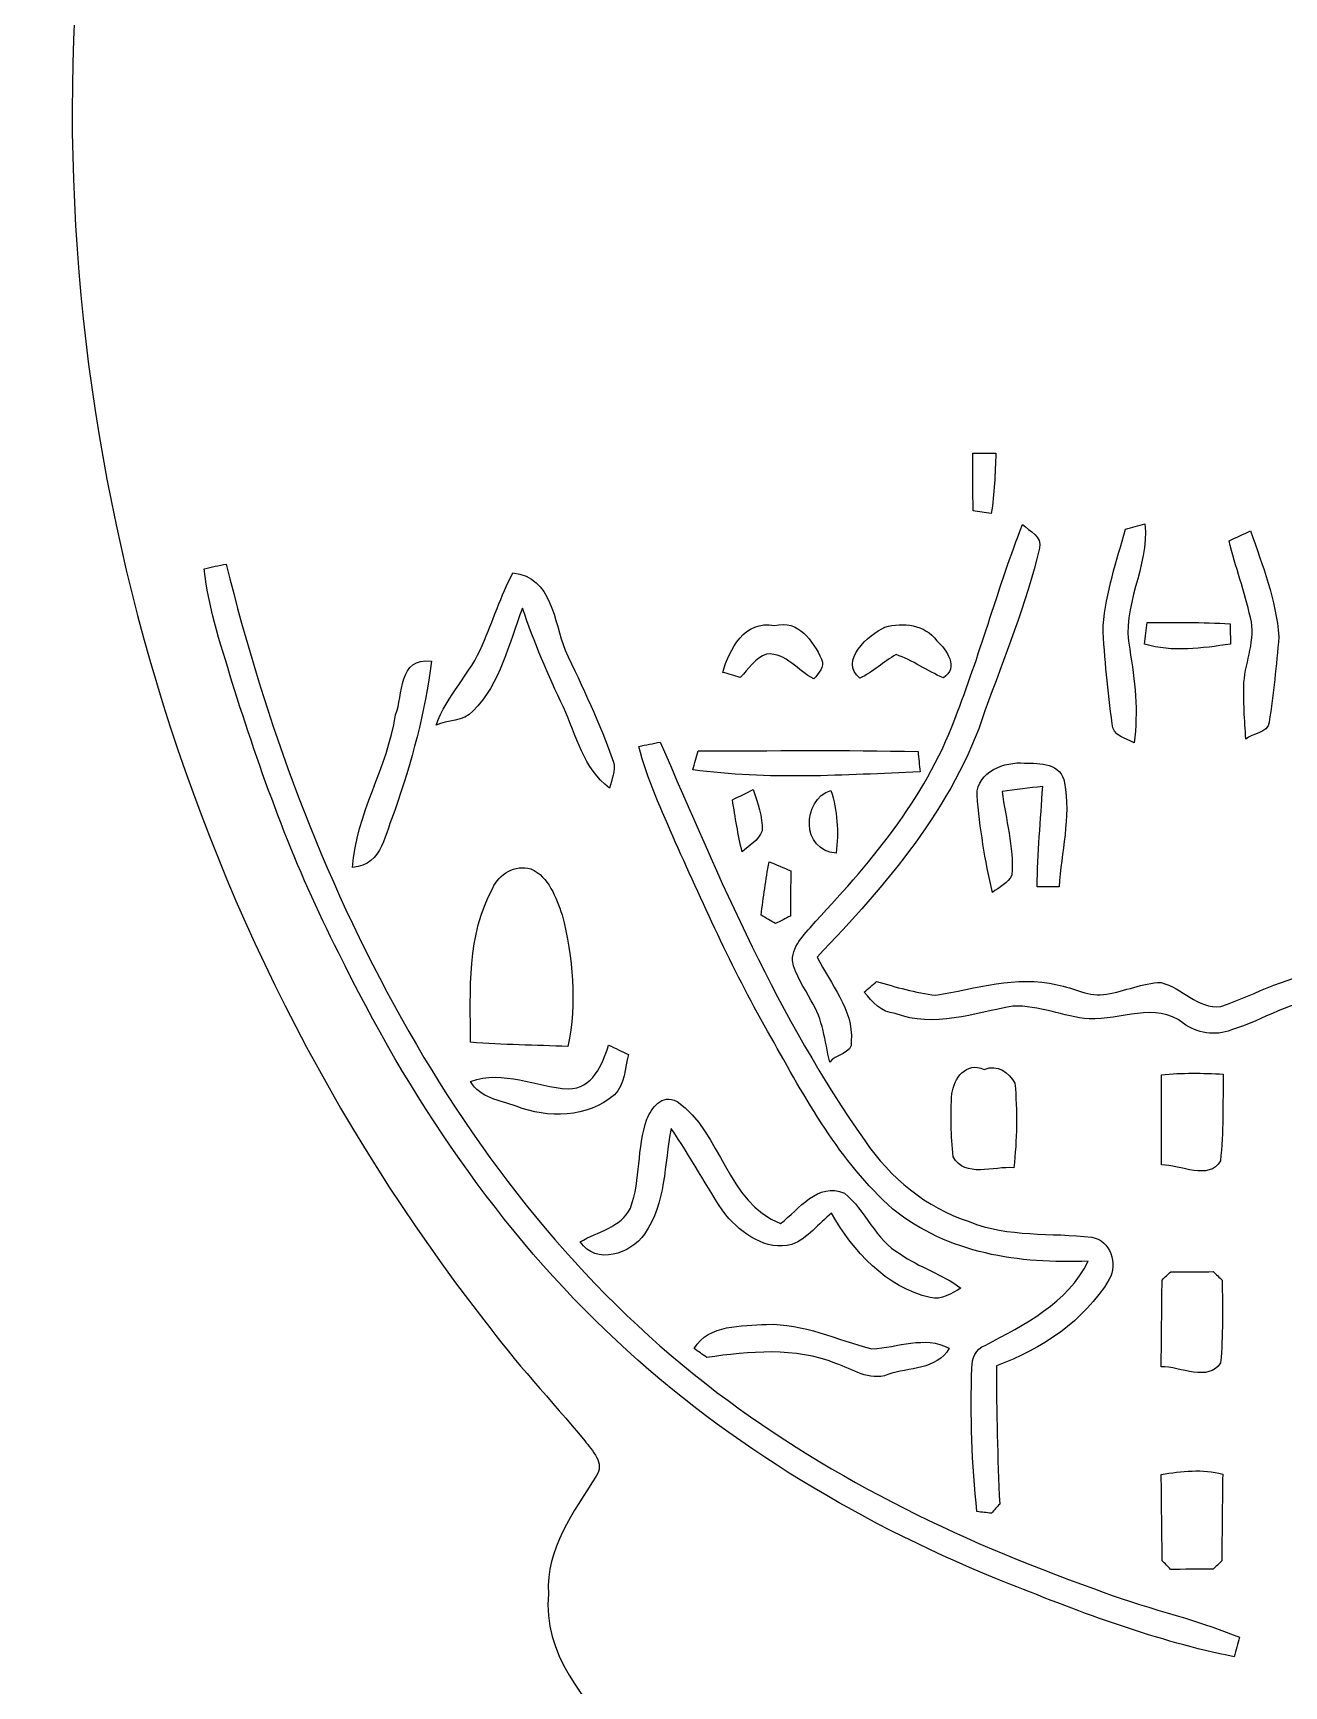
# Model space of a CAD drawing. Header units: centimetres. Extents: x -17.8 to 17.7, y -21.2 to 21.2.
# Drawn here: x -17.81 to -6.87, y -10.12 to 4.33 of the extents above; entities that cross this region are included whole.
import ezdxf

# ---------------------------------------------------------------- set-up
doc = ezdxf.new("R2010")
doc.units = ezdxf.units.CM
doc.header["$MEASUREMENT"] = 0
doc.layers.add('Camada 1', color=7, linetype='Continuous')

msp = doc.modelspace()

# ---------------------------------------------------------------- linework, layer by layer
at = {"layer": 'Camada 1', "color": 156}
for points, knots in [([(-0.79446, 21.16667), (-0.79446, 21.16667), (0.7239, 21.16667), (0.7239, 21.16667), (0.7239, 21.16667), (2.3054, 21.07212), (3.88197, 20.81107), (5.38656, 20.30765), (5.38656, 20.30765), (8.11424, 19.42042), (10.61085, 17.84068), (12.5864, 15.7614), (12.5864, 15.7614), (15.16027, 13.09299), (16.84549, 9.57333), (17.2854, 5.88998), (17.2854, 5.88998), (17.65617, 3.08328), (17.30869, 0.19332), (16.31879, -2.4571), (16.31879, -2.4571), (15.58925, -4.37303), (14.53197, -6.16902), (13.17484, -7.70819), (13.17484, -7.70819), (13.07677, -7.82285), (12.97975, -7.93962), (12.89791, -8.06662), (12.89791, -8.06662), (12.89156, -8.27052), (13.06195, -8.41022), (13.14873, -8.5792), (13.14873, -8.5792), (13.39285, -8.91434), (13.47435, -9.37295), (13.32724, -9.76454), (13.32724, -9.76454), (13.21505, -10.11026), (12.94412, -10.36532), (12.71023, -10.63096), (12.71023, -10.63096), (12.61886, -10.72903), (12.59558, -10.8645), (12.57794, -10.99326), (12.57794, -10.99326), (12.47951, -12.03889), (12.69471, -13.11592), (13.19636, -14.0395), (13.19636, -14.0395), (13.57665, -14.72283), (14.13651, -15.29891), (14.78844, -15.72754), (14.78844, -15.72754), (15.2273, -16.01964), (15.80621, -16.12477), (16.11736, -16.58726), (16.11736, -16.58726), (16.33784, -16.96367), (16.4652, -17.50236), (16.18509, -17.88089), (16.18509, -17.88089), (15.79068, -18.50884), (15.10877, -18.86162), (14.47377, -19.20028), (14.47377, -19.20028), (13.31948, -19.73262), (12.08969, -20.08505), (10.84615, -20.33799), (10.84615, -20.33799), (8.11989, -20.90773), (5.32977, -21.05342), (2.55446, -21.16667), (2.55446, -21.16667), (2.55446, -21.16667), (-2.52024, -21.16667), (-2.52024, -21.16667), (-2.52024, -21.16667), (-5.91644, -21.02273), (-9.35567, -20.83188), (-12.6365, -19.87056), (-12.6365, -19.87056), (-13.59994, -19.55976), (-14.56584, -19.19817), (-15.39698, -18.60797), (-15.39698, -18.60797), (-15.73389, -18.34762), (-16.07714, -18.04599), (-16.22883, -17.63642), (-16.22883, -17.63642), (-16.38829, -16.99648), (-15.99918, -16.31033), (-15.39452, -16.07502), (-15.39452, -16.07502), (-14.81525, -15.86018), (-14.3136, -15.48095), (-13.87475, -15.05267), (-13.87475, -15.05267), (-12.84182, -14.0268), (-12.37932, -12.51162), (-12.49257, -11.07722), (-12.49257, -11.07722), (-12.49892, -10.91177), (-12.5282, -10.72938), (-12.65555, -10.61191), (-12.65555, -10.61191), (-12.97975, -10.25525), (-13.35511, -9.83121), (-13.29972, -9.31227), (-13.29972, -9.31227), (-13.32759, -8.91505), (-13.07853, -8.59931), (-12.88485, -8.28287), (-12.88485, -8.28287), (-12.80301, -8.17351), (-12.91943, -8.05533), (-12.98328, -7.97489), (-12.98328, -7.97489), (-13.27538, -7.62), (-13.59323, -7.28627), (-13.86628, -6.9155), (-13.86628, -6.9155), (-16.53857, -3.49285), (-17.80857, 0.9719), (-17.38665, 5.28955), (-17.38665, 5.28955), (-17.0374, 9.41211), (-15.1324, 13.37769), (-12.14508, 16.2373), (-12.14508, 16.2373), (-10.47362, 17.88971), (-8.44374, 19.16677), (-6.25369, 20.01202), (-6.25369, 20.01202), (-4.51238, 20.6943), (-2.65818, 21.05554), (-0.79446, 21.16667), (-0.79446, 21.16667), (-0.79446, 21.16667), (-0.79446, 21.16667), (-0.79446, 21.16667)], [0, 0, 0, 0, 0.02777778, 0.02777778, 0.02777778, 0.02777778, 0.05555556, 0.05555556, 0.05555556, 0.05555556, 0.08333333, 0.08333333, 0.08333333, 0.08333333, 0.11111111, 0.11111111, 0.11111111, 0.11111111, 0.13888889, 0.13888889, 0.13888889, 0.13888889, 0.16666667, 0.16666667, 0.16666667, 0.16666667, 0.19444444, 0.19444444, 0.19444444, 0.19444444, 0.22222222, 0.22222222, 0.22222222, 0.22222222, 0.25, 0.25, 0.25, 0.25, 0.27777778, 0.27777778, 0.27777778, 0.27777778, 0.30555556, 0.30555556, 0.30555556, 0.30555556, 0.33333333, 0.33333333, 0.33333333, 0.33333333, 0.36111111, 0.36111111, 0.36111111, 0.36111111, 0.38888889, 0.38888889, 0.38888889, 0.38888889, 0.41666667, 0.41666667, 0.41666667, 0.41666667, 0.44444444, 0.44444444, 0.44444444, 0.44444444, 0.47222222, 0.47222222, 0.47222222, 0.47222222, 0.5, 0.5, 0.5, 0.5, 0.52777778, 0.52777778, 0.52777778, 0.52777778, 0.55555556, 0.55555556, 0.55555556, 0.55555556, 0.58333333, 0.58333333, 0.58333333, 0.58333333, 0.61111111, 0.61111111, 0.61111111, 0.61111111, 0.63888889, 0.63888889, 0.63888889, 0.63888889, 0.66666667, 0.66666667, 0.66666667, 0.66666667, 0.69444444, 0.69444444, 0.69444444, 0.69444444, 0.72222222, 0.72222222, 0.72222222, 0.72222222, 0.75, 0.75, 0.75, 0.75, 0.77777778, 0.77777778, 0.77777778, 0.77777778, 0.80555556, 0.80555556, 0.80555556, 0.80555556, 0.83333333, 0.83333333, 0.83333333, 0.83333333, 0.86111111, 0.86111111, 0.86111111, 0.86111111, 0.88888889, 0.88888889, 0.88888889, 0.88888889, 0.91666667, 0.91666667, 0.91666667, 0.91666667, 0.94444444, 0.94444444, 0.94444444, 0.94444444, 1, 1, 1, 1]), ([(-9.5885, 0.66146), (-9.59062, 0.49318), (-9.58885, 0.32561), (-9.58674, 0.15628), (-9.58674, 0.15628), (-9.53452, 0.14852), (-9.48196, 0.14076), (-9.42904, 0.133), (-9.42904, 0.133), (-9.39659, 0.30692), (-9.39729, 0.48542), (-9.38671, 0.66111), (-9.38671, 0.66111), (-9.45409, 0.66181), (-9.52147, 0.66181), (-9.5885, 0.66146), (-9.5885, 0.66146), (-9.5885, 0.66146), (-9.5885, 0.66146), (-9.5885, 0.66146)], [0, 0, 0, 0, 0.16666667, 0.16666667, 0.16666667, 0.16666667, 0.33333333, 0.33333333, 0.33333333, 0.33333333, 0.5, 0.5, 0.5, 0.5, 0.66666667, 0.66666667, 0.66666667, 0.66666667, 1, 1, 1, 1]), ([(-9.15494, 0.03704), (-9.36449, -0.5013), (-9.51406, -1.06116), (-9.72361, -1.59985), (-9.72361, -1.59985), (-9.9695, -2.30576), (-10.45633, -2.89384), (-10.96292, -3.43112), (-10.96292, -3.43112), (-11.04618, -3.53131), (-11.16506, -3.63149), (-11.16753, -3.77331), (-11.16753, -3.77331), (-11.1446, -3.90278), (-11.06099, -4.01038), (-11.00384, -4.12609), (-11.00384, -4.12609), (-10.89907, -4.28625), (-10.8839, -4.47992), (-10.84086, -4.66196), (-10.84086, -4.66196), (-10.801, -4.59634), (-10.63307, -4.58964), (-10.65283, -4.48063), (-10.65283, -4.48063), (-10.63237, -4.19664), (-10.83557, -3.98321), (-10.95093, -3.74403), (-10.95093, -3.74403), (-10.3505, -3.11432), (-9.75677, -2.43346), (-9.48267, -1.59209), (-9.48267, -1.59209), (-9.31545, -1.12148), (-9.1186, -0.65758), (-9.00606, -0.17004), (-9.00606, -0.17004), (-8.9796, -0.06667), (-9.0932, -0.01976), (-9.15494, 0.03704), (-9.15494, 0.03704), (-9.15494, 0.03704), (-9.15494, 0.03704), (-9.15494, 0.03704)], [0, 0, 0, 0, 0.08333333, 0.08333333, 0.08333333, 0.08333333, 0.16666667, 0.16666667, 0.16666667, 0.16666667, 0.25, 0.25, 0.25, 0.25, 0.33333333, 0.33333333, 0.33333333, 0.33333333, 0.41666667, 0.41666667, 0.41666667, 0.41666667, 0.5, 0.5, 0.5, 0.5, 0.58333333, 0.58333333, 0.58333333, 0.58333333, 0.66666667, 0.66666667, 0.66666667, 0.66666667, 0.75, 0.75, 0.75, 0.75, 0.83333333, 0.83333333, 0.83333333, 0.83333333, 1, 1, 1, 1]), ([(-8.25359, -0.00423), (-8.3319, -0.28152), (-8.42363, -0.55774), (-8.45044, -0.84667), (-8.45044, -0.84667), (-8.44056, -1.13383), (-8.40422, -1.41993), (-8.37106, -1.70533), (-8.37106, -1.70533), (-8.37106, -1.8101), (-8.25006, -1.8288), (-8.17845, -1.87149), (-8.17845, -1.87149), (-8.14105, -1.59914), (-8.16963, -1.32221), (-8.21725, -1.05339), (-8.21725, -1.05339), (-8.29733, -0.68016), (-8.04227, -0.32985), (-8.08461, 0.04339), (-8.08461, 0.04339), (-8.14105, 0.02822), (-8.19714, 0.01199), (-8.25359, -0.00423), (-8.25359, -0.00423), (-8.25359, -0.00423), (-8.25359, -0.00423), (-8.25359, -0.00423)], [0, 0, 0, 0, 0.125, 0.125, 0.125, 0.125, 0.25, 0.25, 0.25, 0.25, 0.375, 0.375, 0.375, 0.375, 0.5, 0.5, 0.5, 0.5, 0.625, 0.625, 0.625, 0.625, 0.75, 0.75, 0.75, 0.75, 1, 1, 1, 1]), ([(-7.34801, -0.10477), (-7.29156, -0.33055), (-7.2136, -0.54998), (-7.16068, -0.77682), (-7.16068, -0.77682), (-7.11165, -0.96732), (-7.20302, -1.15429), (-7.21783, -1.34267), (-7.21783, -1.34267), (-7.22348, -1.50707), (-7.21289, -1.67322), (-7.20125, -1.83797), (-7.20125, -1.83797), (-7.15116, -1.78752), (-7.0044, -1.78929), (-6.99699, -1.68945), (-6.99699, -1.68945), (-6.95889, -1.44216), (-6.93491, -1.19239), (-6.91127, -0.94403), (-6.91127, -0.94403), (-6.93702, -0.62336), (-7.05485, -0.31997), (-7.15998, -0.0187), (-7.15998, -0.0187), (-7.22312, -0.04621), (-7.28592, -0.07514), (-7.34801, -0.10477), (-7.34801, -0.10477), (-7.34801, -0.10477), (-7.34801, -0.10477), (-7.34801, -0.10477)], [0, 0, 0, 0, 0.11111111, 0.11111111, 0.11111111, 0.11111111, 0.22222222, 0.22222222, 0.22222222, 0.22222222, 0.33333333, 0.33333333, 0.33333333, 0.33333333, 0.44444444, 0.44444444, 0.44444444, 0.44444444, 0.55555556, 0.55555556, 0.55555556, 0.55555556, 0.66666667, 0.66666667, 0.66666667, 0.66666667, 0.77777778, 0.77777778, 0.77777778, 0.77777778, 1, 1, 1, 1]), ([(-16.31068, -0.34854), (-16.27505, -0.71332), (-16.14981, -1.05939), (-16.04645, -1.40864), (-16.04645, -1.40864), (-15.79492, -2.19322), (-15.51587, -2.97215), (-15.13558, -3.70487), (-15.13558, -3.70487), (-14.52598, -4.96076), (-13.73187, -6.14221), (-12.7067, -7.09754), (-12.7067, -7.09754), (-11.71363, -8.02464), (-10.52512, -8.72843), (-9.26465, -9.22725), (-9.26465, -9.22725), (-8.62647, -9.48161), (-7.97807, -9.72785), (-7.30285, -9.86225), (-7.30285, -9.86225), (-7.28698, -9.80546), (-7.27145, -9.74866), (-7.25629, -9.69222), (-7.25629, -9.69222), (-7.66868, -9.52041), (-8.11107, -9.43328), (-8.52629, -9.26818), (-8.52629, -9.26818), (-9.73631, -8.83955), (-10.90612, -8.2684), (-11.92248, -7.47677), (-11.92248, -7.47677), (-13.02491, -6.61705), (-13.90862, -5.50051), (-14.5856, -4.28237), (-14.5856, -4.28237), (-15.28268, -3.03847), (-15.77869, -1.69086), (-16.11912, -0.30797), (-16.11912, -0.30797), (-16.18297, -0.32067), (-16.24683, -0.33408), (-16.31068, -0.34854), (-16.31068, -0.34854), (-16.31068, -0.34854), (-16.31068, -0.34854), (-16.31068, -0.34854)], [0, 0, 0, 0, 0.07692308, 0.07692308, 0.07692308, 0.07692308, 0.15384615, 0.15384615, 0.15384615, 0.15384615, 0.23076923, 0.23076923, 0.23076923, 0.23076923, 0.30769231, 0.30769231, 0.30769231, 0.30769231, 0.38461538, 0.38461538, 0.38461538, 0.38461538, 0.46153846, 0.46153846, 0.46153846, 0.46153846, 0.53846154, 0.53846154, 0.53846154, 0.53846154, 0.61538462, 0.61538462, 0.61538462, 0.61538462, 0.69230769, 0.69230769, 0.69230769, 0.69230769, 0.76923077, 0.76923077, 0.76923077, 0.76923077, 0.84615385, 0.84615385, 0.84615385, 0.84615385, 1, 1, 1, 1]), ([(-13.61087, -0.38453), (-13.7167, -0.58702), (-13.78691, -0.80469), (-13.87722, -1.01424), (-13.87722, -1.01424), (-13.9827, -1.26612), (-14.19119, -1.45838), (-14.28362, -1.71697), (-14.28362, -1.71697), (-14.1859, -1.66617), (-14.04055, -1.68981), (-13.9633, -1.59314), (-13.9633, -1.59314), (-13.7167, -1.35396), (-13.65144, -1.00295), (-13.52762, -0.69497), (-13.52762, -0.69497), (-13.42707, -0.99095), (-13.30395, -1.27811), (-13.1699, -1.56069), (-13.1699, -1.56069), (-13.05772, -1.80587), (-12.99457, -2.09832), (-12.76562, -2.2666), (-12.76562, -2.2666), (-12.75009, -2.19216), (-12.70882, -2.11596), (-12.7321, -2.03906), (-12.7321, -2.03906), (-12.84746, -1.7018), (-13.00445, -1.38148), (-13.15544, -1.05974), (-13.15544, -1.05974), (-13.25457, -0.81174), (-13.26515, -0.42227), (-13.61087, -0.38453), (-13.61087, -0.38453), (-13.61087, -0.38453), (-13.61087, -0.38453), (-13.61087, -0.38453)], [0, 0, 0, 0, 0.09090909, 0.09090909, 0.09090909, 0.09090909, 0.18181818, 0.18181818, 0.18181818, 0.18181818, 0.27272727, 0.27272727, 0.27272727, 0.27272727, 0.36363636, 0.36363636, 0.36363636, 0.36363636, 0.45454545, 0.45454545, 0.45454545, 0.45454545, 0.54545455, 0.54545455, 0.54545455, 0.54545455, 0.63636364, 0.63636364, 0.63636364, 0.63636364, 0.72727273, 0.72727273, 0.72727273, 0.72727273, 0.81818182, 0.81818182, 0.81818182, 0.81818182, 1, 1, 1, 1]), ([(-11.77678, -1.25518), (-11.72563, -1.26965), (-11.67412, -1.28517), (-11.62262, -1.29999), (-11.62262, -1.29999), (-11.54994, -1.22943), (-11.4935, -1.12571), (-11.3926, -1.09467), (-11.3926, -1.09467), (-11.21586, -1.08232), (-11.12202, -1.2446), (-10.97915, -1.31163), (-10.97915, -1.31163), (-10.93823, -1.26541), (-10.88143, -1.20756), (-10.91247, -1.14053), (-10.91247, -1.14053), (-10.98797, -0.97966), (-11.1125, -0.79234), (-11.32417, -0.84596), (-11.32417, -0.84596), (-11.58381, -0.7934), (-11.71822, -1.05375), (-11.77678, -1.25518), (-11.77678, -1.25518), (-11.77678, -1.25518), (-11.77678, -1.25518), (-11.77678, -1.25518)], [0, 0, 0, 0, 0.125, 0.125, 0.125, 0.125, 0.25, 0.25, 0.25, 0.25, 0.375, 0.375, 0.375, 0.375, 0.5, 0.5, 0.5, 0.5, 0.625, 0.625, 0.625, 0.625, 0.75, 0.75, 0.75, 0.75, 1, 1, 1, 1]), ([(-10.35826, -0.85937), (-10.50149, -0.92251), (-10.76254, -1.15887), (-10.57628, -1.30598), (-10.57628, -1.30598), (-10.46198, -1.25201), (-10.3699, -1.16205), (-10.26089, -1.09961), (-10.26089, -1.09961), (-10.11449, -1.14864), (-9.98996, -1.2446), (-9.84673, -1.3021), (-9.84673, -1.3021), (-9.70985, -1.21602), (-9.8171, -1.05586), (-9.90459, -0.97896), (-9.90459, -0.97896), (-10.00901, -0.83538), (-10.19845, -0.81597), (-10.35826, -0.85937), (-10.35826, -0.85937), (-10.35826, -0.85937), (-10.35826, -0.85937), (-10.35826, -0.85937)], [0, 0, 0, 0, 0.14285714, 0.14285714, 0.14285714, 0.14285714, 0.28571429, 0.28571429, 0.28571429, 0.28571429, 0.42857143, 0.42857143, 0.42857143, 0.42857143, 0.57142857, 0.57142857, 0.57142857, 0.57142857, 0.71428571, 0.71428571, 0.71428571, 0.71428571, 1, 1, 1, 1]), ([(-8.0645, -0.81844), (-8.07261, -0.88159), (-8.08002, -0.94439), (-8.08708, -1.00824), (-8.08708, -1.00824), (-7.84225, -1.08162), (-7.58331, -1.04422), (-7.33495, -1.00824), (-7.33495, -1.00824), (-7.33637, -0.94932), (-7.33778, -0.89041), (-7.33954, -0.8322), (-7.33954, -0.8322), (-7.58049, -0.81386), (-7.8232, -0.8188), (-8.0645, -0.81844), (-8.0645, -0.81844), (-8.0645, -0.81844), (-8.0645, -0.81844), (-8.0645, -0.81844)], [0, 0, 0, 0, 0.16666667, 0.16666667, 0.16666667, 0.16666667, 0.33333333, 0.33333333, 0.33333333, 0.33333333, 0.5, 0.5, 0.5, 0.5, 0.66666667, 0.66666667, 0.66666667, 0.66666667, 1, 1, 1, 1]), ([(-14.63745, -1.62736), (-14.70625, -2.08739), (-14.986, -2.49449), (-15.01316, -2.96051), (-15.01316, -2.96051), (-14.74293, -2.94146), (-14.73235, -2.64936), (-14.6438, -2.4638), (-14.6438, -2.4638), (-14.49987, -2.03906), (-14.3771, -1.60337), (-14.32489, -1.15746), (-14.32489, -1.15746), (-14.61664, -1.11689), (-14.56902, -1.45627), (-14.63745, -1.62736), (-14.63745, -1.62736), (-14.63745, -1.62736), (-14.63745, -1.62736), (-14.63745, -1.62736)], [0, 0, 0, 0, 0.16666667, 0.16666667, 0.16666667, 0.16666667, 0.33333333, 0.33333333, 0.33333333, 0.33333333, 0.5, 0.5, 0.5, 0.5, 0.66666667, 0.66666667, 0.66666667, 0.66666667, 1, 1, 1, 1]), ([(-12.5095, -1.90253), (-12.43753, -2.19287), (-12.30771, -2.4638), (-12.19129, -2.73826), (-12.19129, -2.73826), (-11.93094, -3.31505), (-11.67271, -3.89396), (-11.35592, -4.44253), (-11.35592, -4.44253), (-11.05394, -4.97769), (-10.75443, -5.53544), (-10.2877, -5.94748), (-10.2877, -5.94748), (-9.81004, -6.3373), (-9.17857, -6.42937), (-8.58061, -6.40362), (-8.58061, -6.40362), (-8.76088, -6.76875), (-9.13765, -6.95889), (-9.48196, -7.14093), (-9.48196, -7.14093), (-9.56592, -7.16739), (-9.59661, -7.25664), (-9.59697, -7.33531), (-9.59697, -7.33531), (-9.61284, -7.75476), (-9.59767, -8.17562), (-9.55287, -8.59331), (-9.55287, -8.59331), (-9.51089, -8.59755), (-9.46891, -8.60213), (-9.42657, -8.60707), (-9.42657, -8.60707), (-9.40294, -8.58026), (-9.3786, -8.5538), (-9.35425, -8.5277), (-9.35425, -8.5277), (-9.37225, -8.12447), (-9.38389, -7.72089), (-9.38212, -7.31767), (-9.38212, -7.31767), (-8.9856, -7.17374), (-8.61836, -6.92891), (-8.3954, -6.56202), (-8.3954, -6.56202), (-8.31674, -6.42655), (-8.3887, -6.22124), (-8.5478, -6.19372), (-8.5478, -6.19372), (-8.90587, -6.15139), (-9.27876, -6.1976), (-9.62025, -6.05755), (-9.62025, -6.05755), (-9.99772, -5.93619), (-10.31205, -5.67372), (-10.53465, -5.34917), (-10.53465, -5.34917), (-11.2903, -4.27708), (-11.805, -3.06317), (-12.32288, -1.86514), (-12.32288, -1.86514), (-12.38532, -1.87678), (-12.44741, -1.88948), (-12.5095, -1.90253), (-12.5095, -1.90253), (-12.5095, -1.90253), (-12.5095, -1.90253), (-12.5095, -1.90253)], [0, 0, 0, 0, 0.05555556, 0.05555556, 0.05555556, 0.05555556, 0.11111111, 0.11111111, 0.11111111, 0.11111111, 0.16666667, 0.16666667, 0.16666667, 0.16666667, 0.22222222, 0.22222222, 0.22222222, 0.22222222, 0.27777778, 0.27777778, 0.27777778, 0.27777778, 0.33333333, 0.33333333, 0.33333333, 0.33333333, 0.38888889, 0.38888889, 0.38888889, 0.38888889, 0.44444444, 0.44444444, 0.44444444, 0.44444444, 0.5, 0.5, 0.5, 0.5, 0.55555556, 0.55555556, 0.55555556, 0.55555556, 0.61111111, 0.61111111, 0.61111111, 0.61111111, 0.66666667, 0.66666667, 0.66666667, 0.66666667, 0.72222222, 0.72222222, 0.72222222, 0.72222222, 0.77777778, 0.77777778, 0.77777778, 0.77777778, 0.83333333, 0.83333333, 0.83333333, 0.83333333, 0.88888889, 0.88888889, 0.88888889, 0.88888889, 1, 1, 1, 1]), ([(-11.99056, -1.94169), (-12.00679, -1.99637), (-12.02337, -2.05105), (-12.03925, -2.10679), (-12.03925, -2.10679), (-11.38132, -2.19675), (-10.71174, -2.15371), (-10.05064, -2.12443), (-10.05064, -2.12443), (-10.05628, -2.06516), (-10.06193, -2.00625), (-10.06792, -1.94769), (-10.06792, -1.94769), (-10.70892, -1.93252), (-11.34992, -1.94169), (-11.99056, -1.94169), (-11.99056, -1.94169), (-11.99056, -1.94169), (-11.99056, -1.94169), (-11.99056, -1.94169)], [0, 0, 0, 0, 0.16666667, 0.16666667, 0.16666667, 0.16666667, 0.33333333, 0.33333333, 0.33333333, 0.33333333, 0.5, 0.5, 0.5, 0.5, 0.66666667, 0.66666667, 0.66666667, 0.66666667, 1, 1, 1, 1]), ([(-9.55252, -2.32763), (-9.52712, -2.61408), (-9.48443, -2.90019), (-9.41775, -3.18029), (-9.41775, -3.18029), (-9.3599, -3.13302), (-9.27982, -3.09986), (-9.24772, -3.0286), (-9.24772, -3.0286), (-9.22867, -2.78059), (-9.30204, -2.53965), (-9.33274, -2.29588), (-9.33274, -2.29588), (-9.2142, -2.28177), (-9.09743, -2.26413), (-8.97784, -2.2539), (-8.97784, -2.2539), (-8.99477, -2.54635), (-9.02441, -2.83704), (-9.02617, -3.13055), (-9.02617, -3.13055), (-8.96232, -3.13055), (-8.89847, -3.1309), (-8.83461, -3.13126), (-8.83461, -3.13126), (-8.81556, -2.82822), (-8.73195, -2.52271), (-8.78593, -2.22144), (-8.78593, -2.22144), (-8.8145, -2.04929), (-9.00254, -2.04717), (-9.1373, -2.04929), (-9.1373, -2.04929), (-9.30839, -2.03059), (-9.55252, -2.12549), (-9.55252, -2.32763), (-9.55252, -2.32763), (-9.55252, -2.32763), (-9.55252, -2.32763), (-9.55252, -2.32763)], [0, 0, 0, 0, 0.09090909, 0.09090909, 0.09090909, 0.09090909, 0.18181818, 0.18181818, 0.18181818, 0.18181818, 0.27272727, 0.27272727, 0.27272727, 0.27272727, 0.36363636, 0.36363636, 0.36363636, 0.36363636, 0.45454545, 0.45454545, 0.45454545, 0.45454545, 0.54545455, 0.54545455, 0.54545455, 0.54545455, 0.63636364, 0.63636364, 0.63636364, 0.63636364, 0.72727273, 0.72727273, 0.72727273, 0.72727273, 0.81818182, 0.81818182, 0.81818182, 0.81818182, 1, 1, 1, 1]), ([(-11.69211, -2.37031), (-11.66636, -2.52166), (-11.64308, -2.67582), (-11.60674, -2.82575), (-11.60674, -2.82575), (-11.54465, -2.76966), (-11.46351, -2.72344), (-11.43212, -2.64195), (-11.43212, -2.64195), (-11.42788, -2.51672), (-11.46916, -2.39607), (-11.50937, -2.28), (-11.50937, -2.28), (-11.5704, -2.30964), (-11.63144, -2.33997), (-11.69211, -2.37031), (-11.69211, -2.37031), (-11.69211, -2.37031), (-11.69211, -2.37031), (-11.69211, -2.37031)], [0, 0, 0, 0, 0.16666667, 0.16666667, 0.16666667, 0.16666667, 0.33333333, 0.33333333, 0.33333333, 0.33333333, 0.5, 0.5, 0.5, 0.5, 0.66666667, 0.66666667, 0.66666667, 0.66666667, 1, 1, 1, 1]), ([(-10.78442, -2.83492), (-10.76184, -2.65042), (-10.77207, -2.46309), (-10.83098, -2.28671), (-10.83098, -2.28671), (-11.08463, -2.3689), (-11.0931, -2.81693), (-10.78442, -2.83492), (-10.78442, -2.83492), (-10.78442, -2.83492), (-10.78442, -2.83492), (-10.78442, -2.83492)], [0, 0, 0, 0, 0.25, 0.25, 0.25, 0.25, 0.5, 0.5, 0.5, 0.5, 1, 1, 1, 1]), ([(-13.78832, -3.14219), (-14.01339, -3.55), (-13.98552, -4.03895), (-13.98164, -4.48945), (-13.98164, -4.48945), (-13.69871, -4.51026), (-13.41473, -4.51626), (-13.13074, -4.52579), (-13.13074, -4.52579), (-13.04854, -4.14655), (-13.08841, -3.74721), (-13.18154, -3.37432), (-13.18154, -3.37432), (-13.23657, -3.22404), (-13.29443, -3.04236), (-13.45389, -2.97427), (-13.45389, -2.97427), (-13.59359, -2.93299), (-13.73364, -3.01696), (-13.78832, -3.14219), (-13.78832, -3.14219), (-13.78832, -3.14219), (-13.78832, -3.14219), (-13.78832, -3.14219)], [0, 0, 0, 0, 0.14285714, 0.14285714, 0.14285714, 0.14285714, 0.28571429, 0.28571429, 0.28571429, 0.28571429, 0.42857143, 0.42857143, 0.42857143, 0.42857143, 0.57142857, 0.57142857, 0.57142857, 0.57142857, 0.71428571, 0.71428571, 0.71428571, 0.71428571, 1, 1, 1, 1]), ([(-11.37109, -2.91042), (-11.40107, -3.06564), (-11.41977, -3.22121), (-11.44129, -3.37855), (-11.44129, -3.37855), (-11.39895, -3.40254), (-11.35627, -3.42724), (-11.31358, -3.45193), (-11.31358, -3.45193), (-11.2709, -3.42971), (-11.2275, -3.40713), (-11.18447, -3.38561), (-11.18447, -3.38561), (-11.18376, -3.28683), (-11.182, -3.08998), (-11.18129, -2.9912), (-11.18129, -2.9912), (-11.24409, -2.96333), (-11.30759, -2.93652), (-11.37109, -2.91042), (-11.37109, -2.91042), (-11.37109, -2.91042), (-11.37109, -2.91042), (-11.37109, -2.91042)], [0, 0, 0, 0, 0.14285714, 0.14285714, 0.14285714, 0.14285714, 0.28571429, 0.28571429, 0.28571429, 0.28571429, 0.42857143, 0.42857143, 0.42857143, 0.42857143, 0.57142857, 0.57142857, 0.57142857, 0.57142857, 0.71428571, 0.71428571, 0.71428571, 0.71428571, 1, 1, 1, 1]), ([(-6.47524, -3.86468), (-6.81179, -3.89572), (-7.10706, -4.06682), (-7.41927, -4.17724), (-7.41927, -4.17724), (-7.62423, -4.19876), (-7.75794, -4.01285), (-7.94279, -3.96699), (-7.94279, -3.96699), (-8.10613, -3.96875), (-8.25817, -4.0453), (-8.41904, -4.06753), (-8.41904, -4.06753), (-8.56862, -4.09928), (-8.70761, -4.01214), (-8.85155, -3.98674), (-8.85155, -3.98674), (-9.20891, -3.90384), (-9.56451, -4.01955), (-9.91376, -4.07882), (-9.91376, -4.07882), (-10.09015, -4.05659), (-10.26125, -4.00791), (-10.43093, -3.95676), (-10.43093, -3.95676), (-10.46692, -3.9878), (-10.5029, -4.0192), (-10.53853, -4.05095), (-10.53853, -4.05095), (-10.4655, -4.13456), (-10.39177, -4.22875), (-10.2676, -4.23757), (-10.2676, -4.23757), (-9.9321, -4.36668), (-9.57333, -4.23545), (-9.23995, -4.17266), (-9.23995, -4.17266), (-9.011, -4.16489), (-8.79687, -4.26579), (-8.57074, -4.28554), (-8.57074, -4.28554), (-8.30051, -4.29613), (-7.99042, -4.13173), (-7.74806, -4.32294), (-7.74806, -4.32294), (-7.6267, -4.41219), (-7.47219, -4.43689), (-7.32719, -4.38185), (-7.32719, -4.38185), (-7.04638, -4.29507), (-6.79415, -4.11762), (-6.49111, -4.10281), (-6.49111, -4.10281), (-6.1154, -4.12115), (-5.73934, -4.15749), (-5.36293, -4.12644), (-5.36293, -4.12644), (-5.14491, -4.08905), (-4.93289, -4.15854), (-4.72228, -4.20405), (-4.72228, -4.20405), (-4.70747, -4.13949), (-4.69336, -4.07423), (-4.6796, -4.00967), (-4.6796, -4.00967), (-4.97734, -3.84492), (-5.32377, -3.91477), (-5.64656, -3.93312), (-5.64656, -3.93312), (-5.92914, -3.96663), (-6.19407, -3.81917), (-6.47524, -3.86468), (-6.47524, -3.86468), (-6.47524, -3.86468), (-6.47524, -3.86468), (-6.47524, -3.86468)], [0, 0, 0, 0, 0.05, 0.05, 0.05, 0.05, 0.1, 0.1, 0.1, 0.1, 0.15, 0.15, 0.15, 0.15, 0.2, 0.2, 0.2, 0.2, 0.25, 0.25, 0.25, 0.25, 0.3, 0.3, 0.3, 0.3, 0.35, 0.35, 0.35, 0.35, 0.4, 0.4, 0.4, 0.4, 0.45, 0.45, 0.45, 0.45, 0.5, 0.5, 0.5, 0.5, 0.55, 0.55, 0.55, 0.55, 0.6, 0.6, 0.6, 0.6, 0.65, 0.65, 0.65, 0.65, 0.7, 0.7, 0.7, 0.7, 0.75, 0.75, 0.75, 0.75, 0.8, 0.8, 0.8, 0.8, 0.85, 0.85, 0.85, 0.85, 0.9, 0.9, 0.9, 0.9, 1, 1, 1, 1]), ([(-12.77408, -4.51379), (-12.83088, -4.68771), (-12.91308, -4.89444), (-13.12792, -4.89726), (-13.12792, -4.89726), (-13.41155, -4.88068), (-13.69519, -4.72652), (-13.98199, -4.83306), (-13.98199, -4.83306), (-13.9005, -4.98087), (-13.72482, -4.99286), (-13.58265, -5.0486), (-13.58265, -5.0486), (-13.30572, -5.15585), (-12.95859, -5.15056), (-12.72434, -4.94947), (-12.72434, -4.94947), (-12.62909, -4.86022), (-12.63474, -4.71099), (-12.60016, -4.5974), (-12.60016, -4.5974), (-12.65837, -4.56918), (-12.71623, -4.54166), (-12.77408, -4.51379), (-12.77408, -4.51379), (-12.77408, -4.51379), (-12.77408, -4.51379), (-12.77408, -4.51379)], [0, 0, 0, 0, 0.125, 0.125, 0.125, 0.125, 0.25, 0.25, 0.25, 0.25, 0.375, 0.375, 0.375, 0.375, 0.5, 0.5, 0.5, 0.5, 0.625, 0.625, 0.625, 0.625, 0.75, 0.75, 0.75, 0.75, 1, 1, 1, 1]), ([(-9.77194, -4.93854), (-9.78535, -5.12233), (-9.78147, -5.30648), (-9.7603, -5.49063), (-9.7603, -5.49063), (-9.65764, -5.68078), (-9.40611, -5.57036), (-9.23043, -5.58694), (-9.23043, -5.58694), (-9.20291, -5.34141), (-9.19974, -5.09199), (-9.2209, -4.84681), (-9.2209, -4.84681), (-9.27135, -4.7565), (-9.37401, -4.67677), (-9.48972, -4.72652), (-9.48972, -4.72652), (-9.64953, -4.65349), (-9.75501, -4.81048), (-9.77194, -4.93854), (-9.77194, -4.93854), (-9.77194, -4.93854), (-9.77194, -4.93854), (-9.77194, -4.93854)], [0, 0, 0, 0, 0.14285714, 0.14285714, 0.14285714, 0.14285714, 0.28571429, 0.28571429, 0.28571429, 0.28571429, 0.42857143, 0.42857143, 0.42857143, 0.42857143, 0.57142857, 0.57142857, 0.57142857, 0.57142857, 0.71428571, 0.71428571, 0.71428571, 0.71428571, 1, 1, 1, 1]), ([(-7.93926, -4.77344), (-7.93962, -5.0359), (-7.93962, -5.29907), (-7.93962, -5.56225), (-7.93962, -5.56225), (-7.77275, -5.56013), (-7.52299, -5.70159), (-7.42385, -5.52697), (-7.42385, -5.52697), (-7.39457, -5.27509), (-7.4041, -5.02073), (-7.39916, -4.7685), (-7.39916, -4.7685), (-7.57908, -4.75791), (-7.76005, -4.75544), (-7.93926, -4.77344), (-7.93926, -4.77344), (-7.93926, -4.77344), (-7.93926, -4.77344), (-7.93926, -4.77344)], [0, 0, 0, 0, 0.16666667, 0.16666667, 0.16666667, 0.16666667, 0.33333333, 0.33333333, 0.33333333, 0.33333333, 0.5, 0.5, 0.5, 0.5, 0.66666667, 0.66666667, 0.66666667, 0.66666667, 1, 1, 1, 1]), ([(-12.4393, -5.16255), (-12.52996, -5.41161), (-12.4901, -5.69031), (-12.58358, -5.93866), (-12.58358, -5.93866), (-12.66472, -6.11011), (-12.87321, -6.14433), (-13.02209, -6.23464), (-13.02209, -6.23464), (-12.88909, -6.44172), (-12.57794, -6.33942), (-12.46117, -6.1662), (-12.46117, -6.1662), (-12.27173, -5.89739), (-12.28937, -5.55307), (-12.22763, -5.24369), (-12.22763, -5.24369), (-12.05689, -5.48852), (-11.92177, -5.75557), (-11.74926, -5.99934), (-11.74926, -5.99934), (-11.60745, -6.16126), (-11.40107, -6.31825), (-11.17106, -6.25651), (-11.17106, -6.25651), (-11.02995, -6.20395), (-10.93999, -6.07377), (-10.82393, -5.98382), (-10.82393, -5.98382), (-10.6359, -6.31931), (-10.34768, -6.62975), (-9.96139, -6.72218), (-9.96139, -6.72218), (-9.86296, -6.74934), (-9.77547, -6.68267), (-9.69257, -6.64069), (-9.69257, -6.64069), (-9.8552, -6.51439), (-10.05769, -6.45866), (-10.2242, -6.33977), (-10.2242, -6.33977), (-10.44328, -6.21877), (-10.52407, -5.95842), (-10.7128, -5.80813), (-10.7128, -5.80813), (-10.94528, -5.70971), (-11.10756, -5.94748), (-11.27019, -6.07448), (-11.27019, -6.07448), (-11.74397, -5.88821), (-11.78348, -5.28355), (-12.17436, -5.00627), (-12.17436, -5.00627), (-12.31512, -4.93889), (-12.39696, -5.06166), (-12.4393, -5.16255), (-12.4393, -5.16255), (-12.4393, -5.16255), (-12.4393, -5.16255), (-12.4393, -5.16255)], [0, 0, 0, 0, 0.0625, 0.0625, 0.0625, 0.0625, 0.125, 0.125, 0.125, 0.125, 0.1875, 0.1875, 0.1875, 0.1875, 0.25, 0.25, 0.25, 0.25, 0.3125, 0.3125, 0.3125, 0.3125, 0.375, 0.375, 0.375, 0.375, 0.4375, 0.4375, 0.4375, 0.4375, 0.5, 0.5, 0.5, 0.5, 0.5625, 0.5625, 0.5625, 0.5625, 0.625, 0.625, 0.625, 0.625, 0.6875, 0.6875, 0.6875, 0.6875, 0.75, 0.75, 0.75, 0.75, 0.8125, 0.8125, 0.8125, 0.8125, 0.875, 0.875, 0.875, 0.875, 1, 1, 1, 1]), ([(-7.85848, -6.4964), (-7.88352, -6.52004), (-7.90857, -6.54367), (-7.93362, -6.56802), (-7.93362, -6.56802), (-7.93679, -6.82025), (-7.93926, -7.07284), (-7.94138, -7.32614), (-7.94138, -7.32614), (-7.77275, -7.32472), (-7.52651, -7.46301), (-7.42209, -7.29156), (-7.42209, -7.29156), (-7.3981, -7.05167), (-7.40833, -6.81037), (-7.40692, -6.57049), (-7.40692, -6.57049), (-7.43373, -6.54509), (-7.46019, -6.52004), (-7.48665, -6.49499), (-7.48665, -6.49499), (-7.57943, -6.49534), (-7.76534, -6.49605), (-7.85848, -6.4964), (-7.85848, -6.4964), (-7.85848, -6.4964), (-7.85848, -6.4964), (-7.85848, -6.4964)], [0, 0, 0, 0, 0.125, 0.125, 0.125, 0.125, 0.25, 0.25, 0.25, 0.25, 0.375, 0.375, 0.375, 0.375, 0.5, 0.5, 0.5, 0.5, 0.625, 0.625, 0.625, 0.625, 0.75, 0.75, 0.75, 0.75, 1, 1, 1, 1]), ([(-12.02725, -7.16668), (-11.99056, -7.19243), (-11.95352, -7.21854), (-11.91613, -7.24535), (-11.91613, -7.24535), (-11.54324, -7.19243), (-11.14531, -7.15327), (-10.78724, -7.29685), (-10.78724, -7.29685), (-10.63978, -7.3473), (-10.4969, -7.45666), (-10.3318, -7.39493), (-10.3318, -7.39493), (-10.148, -7.33072), (-9.90565, -7.35718), (-9.79523, -7.16456), (-9.79523, -7.16456), (-10.01289, -7.04991), (-10.24537, -7.15927), (-10.47115, -7.16985), (-10.47115, -7.16985), (-10.77665, -7.09401), (-11.07087, -6.94478), (-11.39296, -6.95572), (-11.39296, -6.95572), (-11.61415, -6.97195), (-11.89249, -6.9529), (-12.02725, -7.16668), (-12.02725, -7.16668), (-12.02725, -7.16668), (-12.02725, -7.16668), (-12.02725, -7.16668)], [0, 0, 0, 0, 0.11111111, 0.11111111, 0.11111111, 0.11111111, 0.22222222, 0.22222222, 0.22222222, 0.22222222, 0.33333333, 0.33333333, 0.33333333, 0.33333333, 0.44444444, 0.44444444, 0.44444444, 0.44444444, 0.55555556, 0.55555556, 0.55555556, 0.55555556, 0.66666667, 0.66666667, 0.66666667, 0.66666667, 0.77777778, 0.77777778, 0.77777778, 0.77777778, 1, 1, 1, 1]), ([(-7.94138, -8.2684), (-7.93856, -8.51923), (-7.93574, -8.77076), (-7.93185, -9.02264), (-7.93185, -9.02264), (-7.90822, -9.04734), (-7.88458, -9.07274), (-7.86059, -9.09849), (-7.86059, -9.09849), (-7.76711, -9.09779), (-7.58049, -9.09673), (-7.48735, -9.09637), (-7.48735, -9.09637), (-7.46266, -9.07203), (-7.43761, -9.0484), (-7.41257, -9.02476), (-7.41257, -9.02476), (-7.40939, -8.77076), (-7.40657, -8.51711), (-7.40339, -8.26417), (-7.40339, -8.26417), (-7.58014, -8.21831), (-7.76323, -8.23877), (-7.94138, -8.2684), (-7.94138, -8.2684), (-7.94138, -8.2684), (-7.94138, -8.2684), (-7.94138, -8.2684)], [0, 0, 0, 0, 0.125, 0.125, 0.125, 0.125, 0.25, 0.25, 0.25, 0.25, 0.375, 0.375, 0.375, 0.375, 0.5, 0.5, 0.5, 0.5, 0.625, 0.625, 0.625, 0.625, 0.75, 0.75, 0.75, 0.75, 1, 1, 1, 1])]:
    msp.add_open_spline(points, degree=3, knots=knots, dxfattribs=at)

doc.saveas('drawing.dxf')
